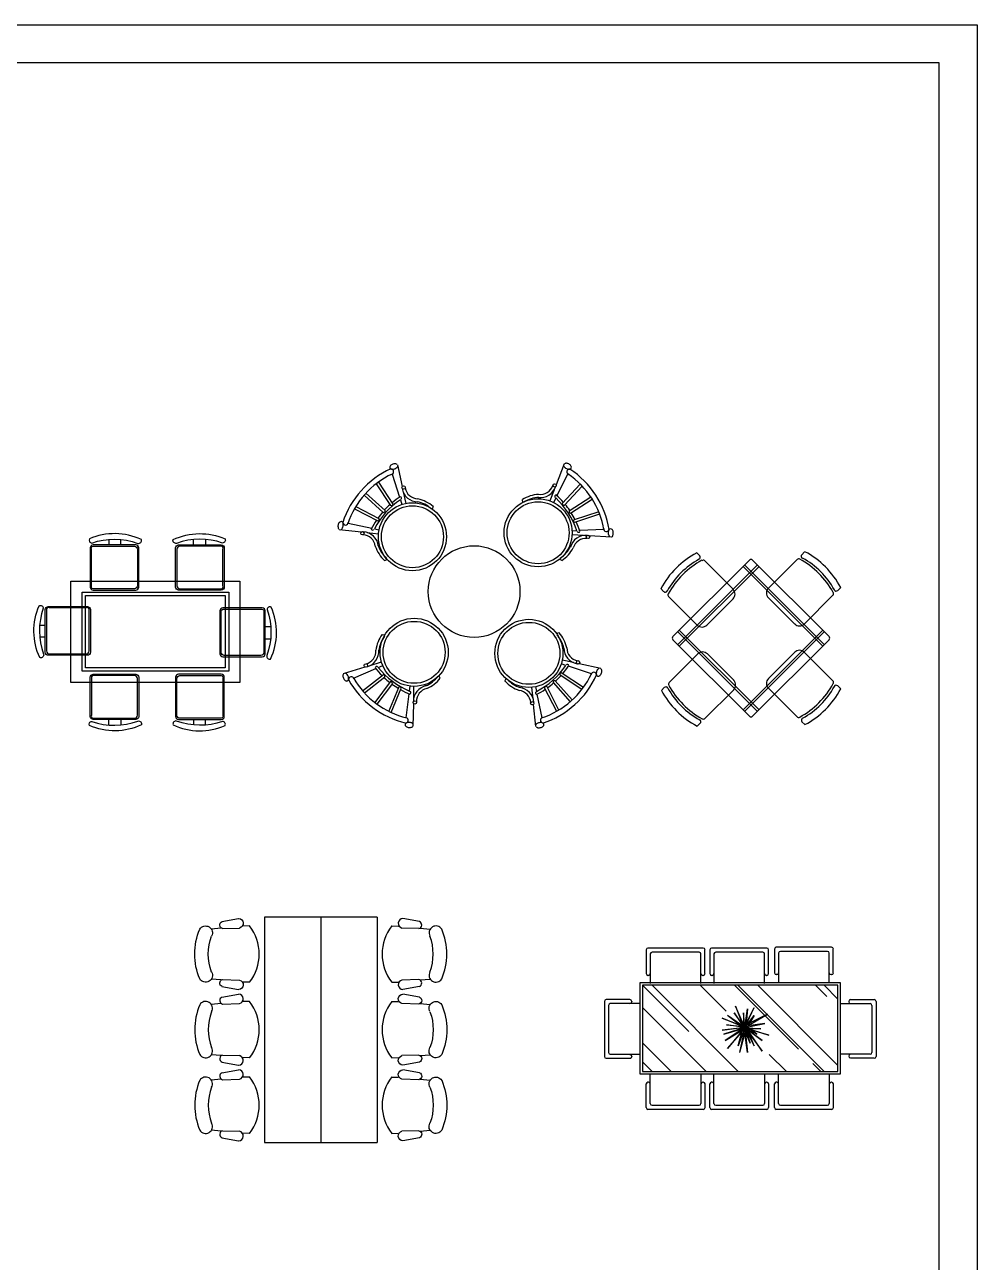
# Model space of a CAD drawing. Header units: inches. Extents: x 10.6 to 53.1, y 11.1 to 35.9.
# Drawn here: x 23.13 to 31.59, y 24.9 to 35.88 of the extents above; entities that cross this region are included whole.
import ezdxf

# ---------------------------------------------------------------- set-up
doc = ezdxf.new("R2010")
doc.units = ezdxf.units.IN
doc.header["$MEASUREMENT"] = 0
doc.layers.add('02', color=2, linetype='Continuous')
doc.layers.add('kadrbm', color=4, linetype='Continuous')

# ---------------------------------------------------------------- blocks, each defined once
blk = doc.blocks.new('kadrbm')
at = {"layer": 'kadrbm', "color": 4}
blk.add_lwpolyline([(0, 0), (0, 24.797), (21, 24.797), (21, 0), (0, 0)], close=True, dxfattribs=at)
blk.add_lwpolyline([(20.663, 0.326), (20.663, 24.46), (0.337, 24.46), (0.337, 0.326), (20.663, 0.326)], dxfattribs=at)

msp = doc.modelspace()

# ---------------------------------------------------------------- linework, layer by layer
at = {"layer": '02'}
for p, q in [((26.44, 31.98), (26.481, 31.786)), ((27.919, 31.987), (27.848, 31.802)), ((26.377, 31.945), (26.378, 31.941)), ((26.392, 31.897), (26.459, 31.693)), ((27.952, 31.898), (27.855, 31.706)), ((27.975, 31.943), (27.973, 31.939)), ((26.252, 31.811), (26.379, 31.619)), ((26.271, 31.825), (26.4, 31.63)), ((27.83, 31.756), (27.793, 31.659)), ((28.061, 31.808), (27.903, 31.635)), ((28.078, 31.791), (27.922, 31.621)), ((26.314, 31.557), (26.144, 31.71)), ((26.33, 31.575), (26.16, 31.727)), ((26.466, 31.669), (26.48, 31.628)), ((26.491, 31.738), (26.513, 31.636)), ((27.548, 31.671), (27.551, 31.645)), ((27.844, 31.684), (27.824, 31.645)), ((27.964, 31.57), (28.156, 31.694)), ((27.977, 31.55), (28.168, 31.674)), ((26.059, 31.589), (26.267, 31.481)), ((26.071, 31.609), (26.276, 31.504)), ((26.756, 31.61), (26.749, 31.585)), ((28.226, 31.563), (28.007, 31.491)), ((28.234, 31.541), (28.012, 31.468)), ((26.001, 31.46), (26.211, 31.416)), ((26.235, 31.411), (26.278, 31.402)), ((25.923, 31.404), (26.12, 31.384)), ((26.17, 31.379), (26.273, 31.368)), ((28.033, 31.394), (27.989, 31.391)), ((28.092, 31.351), (27.989, 31.357)), ((28.271, 31.406), (28.057, 31.395)), ((28.34, 31.338), (28.142, 31.349)), ((29.097, 31.197), (29.122, 31.172)), ((30.053, 31.207), (30.028, 31.181)), ((26.325, 31.13), (26.349, 31.139)), ((27.9, 31.129), (27.878, 31.142)), ((29.564, 31.134), (28.885, 30.455)), ((29.634, 31.091), (28.927, 30.384)), ((29.419, 30.875), (29.165, 31.129)), ((30.228, 30.384), (29.521, 31.091)), ((30.271, 30.455), (29.592, 31.134)), ((29.732, 30.884), (29.986, 31.139)), ((29.649, 31.077), (28.941, 30.37)), ((30.214, 30.37), (29.507, 31.077)), ((28.777, 30.88), (28.802, 30.855)), ((30.374, 30.89), (30.348, 30.864)), ((28.846, 30.811), (29.101, 30.557)), ((29.186, 30.557), (29.419, 30.79)), ((29.965, 30.566), (29.732, 30.8)), ((30.305, 30.821), (30.05, 30.566)), ((26.304, 30.474), (26.329, 30.469)), ((27.875, 30.489), (27.851, 30.482)), ((28.885, 30.427), (29.564, 29.748)), ((28.927, 30.497), (29.634, 29.79)), ((28.941, 30.511), (29.649, 29.804)), ((29.507, 29.804), (30.214, 30.511)), ((29.521, 29.79), (30.228, 30.497)), ((29.592, 29.748), (30.271, 30.427)), ((29.965, 30.315), (29.732, 30.082)), ((30.305, 30.061), (30.05, 30.315)), ((26.199, 30.199), (26.299, 30.23)), ((27.934, 30.199), (27.892, 30.213)), ((28.002, 30.224), (27.901, 30.246)), ((28.245, 30.172), (28.051, 30.214)), ((28.851, 30.046), (29.105, 30.301)), ((29.19, 30.301), (29.424, 30.067)), ((25.962, 30.127), (26.152, 30.185)), ((26.049, 30.087), (26.247, 30.171)), ((26.131, 29.972), (26.315, 30.118)), ((26.147, 29.955), (26.328, 30.098)), ((26.27, 30.18), (26.31, 30.197)), ((26.82, 30.086), (26.808, 30.108)), ((28.076, 29.985), (27.883, 30.112)), ((28.09, 30.004), (27.894, 30.133)), ((28.161, 30.125), (27.957, 30.191)), ((28.21, 30.109), (28.205, 30.11)), ((26.003, 30.067), (26.007, 30.069)), ((26.376, 30.052), (26.238, 29.87)), ((26.395, 30.038), (26.257, 29.856)), ((26.364, 29.791), (26.451, 30.004)), ((26.385, 29.781), (26.474, 29.998)), ((26.547, 29.972), (26.552, 30.015)), ((26.584, 29.909), (26.586, 30.013)), ((27.394, 30.059), (27.404, 30.082)), ((27.643, 29.903), (27.633, 30.006)), ((27.676, 29.968), (27.667, 30.011)), ((27.853, 29.791), (27.746, 30)), ((27.873, 29.803), (27.768, 30.009)), ((27.821, 30.047), (27.974, 29.877)), ((27.839, 30.063), (27.991, 29.893)), ((28.782, 29.977), (28.807, 30.003)), ((29.732, 29.997), (29.986, 29.743)), ((30.374, 29.992), (30.348, 30.017)), ((26.518, 29.735), (26.544, 29.947)), ((27.724, 29.735), (27.681, 29.944)), ((29.424, 29.983), (29.169, 29.728)), ((26.58, 29.661), (26.584, 29.859)), ((27.668, 29.656), (27.648, 29.853)), ((29.126, 29.685), (29.1, 29.659)), ((30.03, 29.699), (30.055, 29.674)), ((24.882, 27.926), (25.03, 27.953)), ((25.259, 27.966), (25.259, 25.966)), ((26.259, 27.966), (25.259, 27.966)), ((25.759, 27.966), (25.759, 25.966)), ((26.259, 27.966), (26.259, 25.966)), ((26.635, 27.926), (26.487, 27.953)), ((24.876, 27.868), (24.788, 27.859)), ((24.888, 27.864), (25.038, 27.868)), ((25.128, 27.887), (25.067, 27.886)), ((26.389, 27.887), (26.45, 27.886)), ((26.63, 27.864), (26.479, 27.868)), ((26.641, 27.868), (26.73, 27.859)), ((29.153, 27.69), (28.663, 27.69)), ((29.718, 27.69), (29.228, 27.69)), ((29.786, 27.681), (29.786, 27.471)), ((30.292, 27.697), (29.802, 27.697)), ((30.308, 27.471), (30.308, 27.681)), ((28.647, 27.674), (28.647, 27.464)), ((28.683, 27.638), (28.683, 27.375)), ((29.117, 27.654), (28.699, 27.654)), ((29.133, 27.375), (29.133, 27.638)), ((29.169, 27.464), (29.169, 27.674)), ((29.212, 27.674), (29.212, 27.464)), ((29.248, 27.638), (29.248, 27.375)), ((29.682, 27.654), (29.264, 27.654)), ((29.698, 27.375), (29.698, 27.638)), ((29.734, 27.464), (29.734, 27.674)), ((29.822, 27.645), (29.822, 27.382)), ((30.256, 27.661), (29.838, 27.661)), ((30.272, 27.382), (30.272, 27.645)), ((24.876, 27.407), (24.788, 27.415)), ((24.882, 27.349), (25.03, 27.322)), ((24.888, 27.411), (25.038, 27.406)), ((25.128, 27.387), (25.067, 27.389)), ((26.389, 27.387), (26.45, 27.389)), ((26.63, 27.411), (26.479, 27.406)), ((26.635, 27.349), (26.487, 27.322)), ((26.641, 27.407), (26.73, 27.415)), ((28.592, 27.383), (28.592, 26.573)), ((30.372, 27.383), (28.592, 27.383)), ((28.614, 27.36), (28.614, 26.595)), ((30.349, 27.36), (28.614, 27.36)), ((29.025, 26.949), (28.615, 27.36)), ((28.667, 27.448), (28.663, 27.448)), ((29.464, 26.595), (28.699, 27.36)), ((29.358, 27.129), (29.126, 27.36)), ((29.153, 27.448), (29.149, 27.448)), ((29.232, 27.448), (29.228, 27.448)), ((29.999, 26.793), (29.432, 27.36)), ((30.227, 26.595), (29.462, 27.36)), ((30.349, 26.649), (29.638, 27.36)), ((29.718, 27.448), (29.714, 27.448)), ((29.806, 27.455), (29.802, 27.455)), ((30.251, 27.259), (30.15, 27.36)), ((30.349, 27.237), (30.226, 27.36)), ((30.292, 27.455), (30.288, 27.455)), ((30.349, 26.595), (30.349, 27.36)), ((30.372, 26.573), (30.372, 27.383)), ((24.882, 27.255), (25.03, 27.282)), ((26.635, 27.255), (26.487, 27.282)), ((24.876, 27.197), (24.788, 27.188)), ((24.888, 27.193), (25.038, 27.197)), ((25.128, 27.216), (25.067, 27.215)), ((26.389, 27.216), (26.45, 27.215)), ((26.63, 27.193), (26.479, 27.197)), ((26.641, 27.197), (26.73, 27.188)), ((28.277, 27.217), (28.277, 26.728)), ((28.503, 27.234), (28.293, 27.234)), ((28.313, 27.181), (28.313, 26.764)), ((28.592, 27.198), (28.329, 27.198)), ((28.519, 27.217), (28.519, 27.214)), ((29.181, 26.595), (28.614, 27.162)), ((29.523, 26.986), (29.441, 27.174)), ((29.441, 27.174), (29.5, 27.021)), ((29.523, 26.986), (29.606, 27.163)), ((29.523, 26.986), (29.547, 27.151)), ((29.535, 27.021), (29.606, 27.163)), ((29.547, 27.151), (29.535, 27.021)), ((29.606, 27.163), (29.606, 27.163)), ((30.372, 27.198), (30.635, 27.198)), ((30.445, 27.217), (30.445, 27.214)), ((30.461, 27.234), (30.671, 27.234)), ((30.651, 27.181), (30.651, 26.764)), ((30.687, 27.217), (30.687, 26.728)), ((29.523, 26.986), (29.323, 27.068)), ((29.323, 27.068), (29.476, 27.01)), ((29.523, 26.986), (29.37, 27.092)), ((29.476, 27.01), (29.37, 27.092)), ((29.523, 26.986), (29.429, 27.116)), ((29.429, 27.116), (29.5, 27.01)), ((29.523, 26.986), (29.512, 27.116)), ((29.512, 27.116), (29.512, 27.021)), ((29.523, 26.986), (29.723, 27.104)), ((29.523, 26.986), (29.606, 27.092)), ((29.523, 26.986), (29.7, 27.021)), ((29.606, 27.092), (29.549, 27.001)), ((29.7, 27.021), (29.549, 27.001)), ((29.723, 27.104), (29.563, 27.024)), ((29.323, 26.963), (29.5, 26.986)), ((29.523, 26.986), (29.323, 26.963)), ((29.523, 26.986), (29.335, 26.927)), ((29.335, 26.927), (29.5, 26.974)), ((29.523, 26.986), (29.347, 26.869)), ((29.347, 26.869), (29.5, 26.963)), ((29.359, 27.01), (29.488, 26.998)), ((29.523, 26.986), (29.359, 27.01)), ((29.523, 26.986), (29.37, 26.798)), ((29.37, 26.798), (29.497, 26.945)), ((29.523, 26.986), (29.464, 26.822)), ((29.464, 26.822), (29.497, 26.945)), ((29.523, 26.986), (29.476, 26.763)), ((29.523, 26.939), (29.476, 26.763)), ((29.523, 26.986), (29.547, 26.763)), ((29.523, 26.986), (29.664, 26.974)), ((29.523, 26.986), (29.606, 26.822)), ((29.523, 26.986), (29.57, 26.845)), ((29.523, 26.986), (29.676, 26.869)), ((29.523, 26.986), (29.629, 26.927)), ((29.523, 26.986), (29.676, 26.775)), ((29.523, 26.986), (29.735, 26.916)), ((29.547, 26.763), (29.523, 26.939)), ((29.57, 26.845), (29.527, 26.954)), ((29.676, 26.869), (29.535, 26.974)), ((29.664, 26.974), (29.559, 26.974)), ((29.676, 26.775), (29.559, 26.951)), ((29.606, 26.822), (29.56, 26.935)), ((29.629, 26.927), (29.582, 26.963)), ((29.735, 26.916), (29.582, 26.963)), ((28.868, 26.595), (28.614, 26.849)), ((24.876, 26.736), (24.788, 26.744)), ((24.888, 26.74), (25.038, 26.736)), ((25.128, 26.716), (25.067, 26.718)), ((26.389, 26.716), (26.45, 26.718)), ((26.63, 26.74), (26.479, 26.736)), ((26.641, 26.736), (26.73, 26.744)), ((28.293, 26.712), (28.503, 26.712)), ((28.329, 26.748), (28.592, 26.748)), ((28.519, 26.731), (28.519, 26.728)), ((29.891, 26.595), (29.74, 26.747)), ((30.635, 26.748), (30.372, 26.748)), ((30.445, 26.731), (30.445, 26.728)), ((30.671, 26.712), (30.461, 26.712)), ((24.882, 26.678), (25.03, 26.651)), ((24.882, 26.584), (25.03, 26.611)), ((26.635, 26.678), (26.487, 26.651)), ((26.635, 26.584), (26.487, 26.611)), ((28.7, 26.595), (28.614, 26.681)), ((28.614, 26.595), (30.349, 26.595)), ((30.197, 26.595), (30.125, 26.667)), ((24.876, 26.526), (24.788, 26.518)), ((24.888, 26.522), (25.038, 26.526)), ((25.128, 26.546), (25.067, 26.544)), ((26.389, 26.546), (26.45, 26.544)), ((26.63, 26.522), (26.479, 26.526)), ((26.641, 26.526), (26.73, 26.518)), ((28.592, 26.573), (30.372, 26.573)), ((28.647, 26.275), (28.647, 26.484)), ((28.667, 26.5), (28.663, 26.5)), ((28.683, 26.311), (28.683, 26.573)), ((29.133, 26.573), (29.133, 26.311)), ((29.153, 26.5), (29.149, 26.5)), ((29.169, 26.484), (29.169, 26.275)), ((29.212, 26.275), (29.212, 26.484)), ((29.232, 26.5), (29.228, 26.5)), ((29.248, 26.311), (29.248, 26.573)), ((29.698, 26.573), (29.698, 26.311)), ((29.718, 26.5), (29.714, 26.5)), ((29.734, 26.484), (29.734, 26.275)), ((29.786, 26.275), (29.786, 26.484)), ((29.806, 26.5), (29.802, 26.5)), ((29.822, 26.311), (29.822, 26.573)), ((30.272, 26.573), (30.272, 26.311)), ((30.292, 26.5), (30.288, 26.5)), ((30.308, 26.484), (30.308, 26.275)), ((29.153, 26.258), (28.663, 26.258)), ((29.117, 26.294), (28.699, 26.294)), ((29.718, 26.258), (29.228, 26.258)), ((29.682, 26.294), (29.264, 26.294)), ((30.292, 26.258), (29.802, 26.258)), ((30.256, 26.294), (29.838, 26.294)), ((24.876, 26.065), (24.788, 26.074)), ((24.888, 26.069), (25.038, 26.065)), ((25.128, 26.046), (25.067, 26.047)), ((26.389, 26.046), (26.45, 26.047)), ((26.63, 26.069), (26.479, 26.065)), ((26.641, 26.065), (26.73, 26.074)), ((24.882, 26.007), (25.03, 25.98)), ((25.259, 25.966), (26.259, 25.966)), ((26.635, 26.007), (26.487, 25.98))]:
    msp.add_line(p, q, dxfattribs=at)
for points in [[(23.727, 31.285, -0.175809), (24.136, 31.282, 0.578392), (24.167, 31.316, 0.214524), (23.706, 31.322, 0.552014), (23.727, 31.285, -0.065079)], [(23.985, 31.269), (23.985, 31.317, -0.064759)], [(24.48, 31.282, -0.578392), (24.449, 31.316, -0.214524), (24.91, 31.322, -0.552014), (24.888, 31.285, 0.175809), (24.48, 31.282)], [(24.63, 31.269), (24.63, 31.317, 0.064759)], [(24.118, 31.269), (23.739, 31.269, 0.414214), (23.713, 31.242), (23.713, 30.894, 0.414214), (23.739, 30.867), (24.118, 30.867, 0.414214), (24.145, 30.894), (24.145, 31.242, 0.414214), (24.118, 31.269)], [(24.876, 31.269, -0.414214), (24.903, 31.242), (24.903, 30.894, -0.414214), (24.876, 30.867), (24.497, 30.867, -0.414214), (24.47, 30.894), (24.47, 31.242, -0.414214), (24.497, 31.269), (24.876, 31.269)], [(23.3, 30.299, -0.578392), (23.266, 30.268, -0.214524), (23.26, 30.729, -0.552014), (23.297, 30.707, 0.175809), (23.3, 30.299)], [(23.313, 30.695, -0.414214), (23.34, 30.722), (23.688, 30.722, -0.414214), (23.715, 30.695), (23.715, 30.316, -0.414214), (23.688, 30.289), (23.34, 30.289, -0.414214), (23.313, 30.316), (23.313, 30.695)], [(25.266, 30.682, 0.414214), (25.24, 30.709), (24.891, 30.709, 0.414214), (24.864, 30.682), (24.864, 30.303, 0.414214), (24.891, 30.276), (25.24, 30.276, 0.414214), (25.266, 30.303), (25.266, 30.682)], [(25.283, 30.694, -0.175809), (25.28, 30.286, 0.578392), (25.314, 30.255, 0.214524), (25.32, 30.716, 0.552014), (25.283, 30.694, -0.065079)], [(23.313, 30.449), (23.265, 30.449, 0.064759)], [(25.266, 30.436), (25.314, 30.436, -0.064759)], [(24.118, 29.719), (23.739, 29.719, -0.414214), (23.713, 29.745), (23.713, 30.094, -0.414214), (23.739, 30.12), (24.118, 30.12, -0.414214), (24.145, 30.094), (24.145, 29.745, -0.414214), (24.118, 29.719)], [(24.876, 29.719, 0.414214), (24.903, 29.745), (24.903, 30.094, 0.414214), (24.876, 30.12), (24.497, 30.12, 0.414214), (24.47, 30.094), (24.47, 29.745, 0.414214), (24.497, 29.719), (24.876, 29.719)], [(24.136, 29.705, -0.578392), (24.167, 29.671, -0.214524), (23.706, 29.665, -0.552014), (23.727, 29.702, 0.175809), (24.136, 29.705)], [(23.985, 29.719), (23.985, 29.671, 0.064759)], [(24.888, 29.702, -0.175809), (24.48, 29.705, 0.578392), (24.449, 29.671, 0.214524), (24.91, 29.665, 0.552014), (24.888, 29.702, -0.065079)], [(24.63, 29.719), (24.63, 29.671, -0.064759)]]:
    msp.add_lwpolyline(points, format="xyb", dxfattribs=at)
for points in [[(23.879, 31.318), (23.879, 31.269)], [(24.736, 31.318), (24.736, 31.269)], [(23.264, 30.555), (23.313, 30.555)], [(25.315, 30.542), (25.266, 30.542)], [(23.879, 29.67), (23.879, 29.719)], [(24.736, 29.67), (24.736, 29.719)]]:
    msp.add_lwpolyline(points, dxfattribs=at)
for points in [[(23.739, 31.257), (24.106, 31.257, -0.414214), (24.133, 31.23), (24.133, 30.905, -0.414214), (24.106, 30.879), (23.739, 30.879, -0.512069), (23.725, 30.905), (23.725, 31.23, -0.512069)], [(24.876, 31.257), (24.509, 31.257, 0.414214), (24.482, 31.23), (24.482, 30.905, 0.414214), (24.509, 30.879), (24.876, 30.879, 0.512069), (24.891, 30.905), (24.891, 31.23, 0.512069)], [(23.325, 30.695), (23.325, 30.328, 0.414214), (23.352, 30.301), (23.676, 30.301, 0.414214), (23.703, 30.328), (23.703, 30.695, 0.512069), (23.676, 30.71), (23.352, 30.71, 0.512069)], [(25.254, 30.682), (25.254, 30.315, -0.414214), (25.228, 30.288), (24.903, 30.288, -0.414214), (24.876, 30.315), (24.876, 30.682, -0.512069), (24.903, 30.697), (25.228, 30.697, -0.512069)], [(23.739, 29.73), (24.106, 29.73, 0.414214), (24.133, 29.757), (24.133, 30.082, 0.414214), (24.106, 30.108), (23.739, 30.108, 0.512069), (23.725, 30.082), (23.725, 29.757, 0.512069)], [(24.876, 29.73), (24.509, 29.73, -0.414214), (24.482, 29.757), (24.482, 30.082, -0.414214), (24.509, 30.108), (24.876, 30.108, -0.512069), (24.891, 30.082), (24.891, 29.757, -0.512069)]]:
    msp.add_lwpolyline(points, format="xyb", close=True, dxfattribs=at)
for points in [[(23.542, 30.948), (25.042, 30.948), (25.042, 30.048), (23.542, 30.048)], [(23.642, 30.848), (24.942, 30.848), (24.942, 30.148), (23.642, 30.148)], [(23.672, 30.818), (24.912, 30.818), (24.912, 30.178), (23.672, 30.178)]]:
    msp.add_lwpolyline(points, close=True, dxfattribs=at)
for centre, radius in [((26.494, 31.778), 0.015), ((27.834, 31.796), 0.015), ((26.573, 31.341), 0.302), ((27.688, 31.376), 0.302), ((27.688, 31.376), 0.275), ((26.573, 31.341), 0.275), ((26.129, 31.372), 0.015), ((28.131, 31.339), 0.015), ((27.12, 30.854), 0.407), ((26.588, 30.315), 0.302), ((26.588, 30.315), 0.275), ((27.606, 30.306), 0.302), ((27.606, 30.306), 0.275), ((26.159, 30.198), 0.015), ((28.043, 30.226), 0.015), ((26.594, 29.87), 0.015), ((27.636, 29.863), 0.015)]:
    msp.add_circle(centre, radius, dxfattribs=at)
for centre, radius, start, end in [((26.385, 31.957), 0.0149, 161.0457, 233.9946), ((26.398, 31.953), 0.0283, 136.7821, 161.0457), ((26.408, 31.943), 0.0428, 120.5863, 136.7821), ((26.419, 31.925), 0.0636, 94.4541, 120.5862), ((26.417, 31.946), 0.0428, 78.2583, 94.4541), ((26.42, 31.96), 0.0283, 53.9946, 78.2583), ((26.415, 31.975), 0.0283, 316.7821, 341.0457), ((27.942, 31.979), 0.0283, 190.0316, 214.2952), ((27.954, 31.987), 0.0428, 214.2952, 230.491), ((27.935, 31.964), 0.0283, 92.819, 117.0827), ((27.935, 31.95), 0.0428, 76.6232, 92.819), ((27.931, 31.93), 0.0636, 50.491, 76.6233), ((27.944, 31.946), 0.0428, 34.2952, 50.491), ((27.956, 31.954), 0.0283, 10.0316, 34.2952), ((26.71, 31.218), 0.796, 114.4023, 161.7965), ((26.71, 31.218), 0.75, 115.0799, 161.509), ((26.393, 31.968), 0.0283, 233.9946, 258.2583), ((26.382, 31.917), 0.0238, 278.1126, 90.4286), ((26.396, 31.982), 0.0428, 258.2583, 274.4541), ((26.394, 32.003), 0.0636, 274.4541, 300.5863), ((26.405, 31.985), 0.0428, 300.5863, 316.7821), ((27.967, 32.003), 0.0636, 230.491, 256.6232), ((27.966, 31.916), 0.0238, 80.6487, 252.9647), ((27.962, 31.983), 0.0428, 256.6232, 272.819), ((27.533, 31.276), 0.75, 9.5683, 55.9974), ((27.963, 31.968), 0.0283, 272.819, 297.0827), ((27.533, 31.276), 0.796, 9.2808, 56.675), ((27.969, 31.956), 0.0149, 297.0827, 10.0316), ((26.622, 31.794), 0.143, 190.1359, 269.6088), ((26.622, 31.794), 0.116, 189.9558, 269.6088), ((27.709, 31.832), 0.143, 261.4685, 340.9413), ((27.709, 31.832), 0.116, 261.4685, 341.1215), ((26.869, 31.075), 0.718, 124.1257, 152.073), ((26.869, 31.075), 0.741, 123.0071, 130.0722), ((26.462, 31.683), 0.0138, 312.6591, 77.2719), ((26.558, 31.384), 0.274, 48.7041, 77.7587), ((26.558, 31.384), 0.3, 48.7041, 77.7587), ((27.709, 31.417), 0.3, 93.3186, 122.3732), ((27.709, 31.417), 0.274, 93.3186, 122.3732), ((27.85, 31.698), 0.0138, 93.8054, 218.4182), ((27.354, 31.16), 0.718, 19.0042, 46.9516), ((27.354, 31.16), 0.741, 41.0051, 48.0702), ((27.916, 31.633), 0.0133, 170.561, 303.7074), ((26.869, 31.075), 0.741, 139.0115, 144.2863), ((26.316, 31.571), 0.0141, 261.2972, 14.9016), ((26.869, 31.075), 0.741, 131.9125, 137.1873), ((26.387, 31.63), 0.0133, 227.3699, 0.5163), ((27.354, 31.16), 0.741, 33.89, 39.1648), ((27.977, 31.564), 0.0141, 156.1757, 269.7801), ((27.354, 31.16), 0.741, 26.791, 32.0658), ((25.975, 31.431), 0.0636, 155.6125, 181.7447), ((25.955, 31.43), 0.0428, 181.7447, 197.9405), ((25.941, 31.426), 0.0283, 197.9405, 222.2042), ((25.957, 31.44), 0.0428, 139.4167, 155.6125), ((25.945, 31.449), 0.0283, 115.1531, 139.4167), ((25.94, 31.461), 0.0149, 42.2042, 115.1531), ((25.914, 31.438), 0.0428, 319.4167, 335.6125), ((25.93, 31.452), 0.0283, 17.9405, 42.2042), ((25.895, 31.447), 0.0636, 335.6125, 1.7447), ((25.979, 31.468), 0.0238, 185.7702, 358.0862), ((25.916, 31.448), 0.0428, 1.7447, 17.9405), ((26.869, 31.075), 0.741, 146.1266, 153.1917), ((26.266, 31.495), 0.0133, 275.6825, 48.8289), ((28.015, 31.481), 0.0133, 122.2484, 255.3948), ((27.354, 31.16), 0.741, 17.8856, 24.9507), ((28.294, 31.41), 0.0238, 172.9911, 345.3071), ((28.332, 31.397), 0.0149, 55.9242, 128.8731), ((25.925, 31.429), 0.0283, 295.1531, 319.4167), ((26.128, 31.243), 0.116, 6.59, 86.243), ((26.128, 31.243), 0.143, 6.59, 86.0628), ((26.22, 31.414), 0.0138, 198.9269, 323.5397), ((28.112, 31.21), 0.143, 85.0144, 164.4873), ((28.112, 31.21), 0.116, 84.8343, 164.4873), ((28.047, 31.394), 0.0138, 207.5376, 332.1504), ((28.374, 31.376), 0.0636, 169.3326, 195.4648), ((28.353, 31.38), 0.0428, 153.1368, 169.3326), ((28.354, 31.371), 0.0428, 195.4648, 211.6606), ((28.34, 31.387), 0.0283, 128.8731, 153.1368), ((28.341, 31.363), 0.0283, 211.6606, 235.9242), ((28.324, 31.386), 0.0283, 31.6606, 55.9242), ((28.325, 31.362), 0.0283, 308.8731, 333.1368), ((28.312, 31.378), 0.0428, 15.4648, 31.6606), ((28.312, 31.369), 0.0428, 333.1368, 349.3326), ((28.292, 31.373), 0.0636, 349.3326, 15.4647), ((26.528, 31.351), 0.3, 198.4401, 227.4947), ((26.528, 31.351), 0.274, 198.4401, 227.4947), ((27.733, 31.38), 0.274, 303.5826, 332.6372), ((27.733, 31.38), 0.3, 303.5826, 332.6372), ((29.455, 30.519), 0.768, 117.9099, 152.0157), ((29.696, 30.529), 0.768, 27.9843, 62.0901), ((29.455, 30.519), 0.708, 118.5876, 151.3006), ((29.514, 30.461), 0.768, 119.0384, 150.8531), ((29.107, 31.158), 0.02, 298.3191, 44.6197), ((29.155, 31.112), 0.02, 60.8531, 135), ((29.578, 31.119), 0.02, 45, 135), ((30.001, 31.124), 0.02, 61.3254, 135.4723), ((29.637, 30.471), 0.768, 29.1469, 60.9616), ((30.043, 31.167), 0.02, 135.6126, 241.9132), ((29.696, 30.529), 0.708, 28.6994, 61.4124), ((29.376, 30.832), 0.06, 315, 45), ((29.774, 30.842), 0.06, 135, 225), ((30.334, 30.879), 0.02, 208.6994, 315), ((28.817, 30.869), 0.02, 225, 331.3006), ((28.86, 30.825), 0.02, 150.8531, 225), ((30.291, 30.835), 0.02, 315, 29.1469), ((29.143, 30.599), 0.06, 225, 315), ((30.008, 30.609), 0.06, 225, 315), ((26.546, 30.296), 0.3, 143.6075, 172.6621), ((26.546, 30.296), 0.274, 143.6075, 172.6621), ((27.649, 30.291), 0.274, 12.1415, 41.1961), ((27.649, 30.291), 0.3, 12.1415, 41.1961), ((28.899, 30.441), 0.02, 135, 225), ((30.257, 30.441), 0.02, 315, 45), ((26.132, 30.325), 0.116, 284.8592, 4.5122), ((26.132, 30.325), 0.143, 285.0394, 4.5122), ((28.059, 30.355), 0.143, 180.2914, 259.7642), ((28.059, 30.355), 0.116, 180.2914, 259.9444), ((29.148, 30.258), 0.06, 45, 135), ((30.008, 30.273), 0.06, 45, 135), ((27.948, 30.195), 0.0138, 12.6283, 137.2411), ((25.984, 30.109), 0.0283, 148.8981, 173.1617), ((25.998, 30.108), 0.0428, 173.1617, 189.3575), ((26.019, 30.111), 0.0636, 189.3575, 215.4897), ((25.969, 30.103), 0.0283, 51.6855, 75.9491), ((25.96, 30.092), 0.0428, 35.4897, 51.6855), ((25.943, 30.08), 0.0636, 9.3575, 35.4897), ((26.03, 30.075), 0.0238, 13.016, 185.332), ((26.256, 30.175), 0.0138, 47.5625, 172.1754), ((26.827, 30.632), 0.741, 217.9105, 224.9756), ((26.827, 30.632), 0.718, 219.0292, 246.9765), ((26.316, 30.104), 0.0133, 322.2733, 95.4197), ((26.582, 30.269), 0.274, 293.3436, 322.3981), ((27.34, 30.603), 0.718, 297.8271, 325.7744), ((27.483, 30.444), 0.75, 288.3912, 334.8203), ((27.483, 30.444), 0.796, 288.1037, 335.4979), ((27.34, 30.603), 0.741, 312.7129, 317.9877), ((27.894, 30.12), 0.0133, 89.3839, 222.5303), ((27.34, 30.603), 0.741, 319.828, 326.8931), ((28.182, 30.114), 0.0238, 359.4716, 171.7876), ((28.268, 30.126), 0.0636, 149.3139, 175.4461), ((28.247, 30.128), 0.0428, 175.4461, 191.6419), ((28.233, 30.125), 0.0283, 191.6419, 215.9056), ((28.222, 30.117), 0.0149, 215.9056, 288.8545), ((28.25, 30.137), 0.0428, 133.1181, 149.3139), ((28.24, 30.148), 0.0283, 108.8545, 133.1181), ((28.218, 30.13), 0.0283, 288.8545, 313.1181), ((28.208, 30.141), 0.0428, 313.1181, 329.3139), ((28.19, 30.151), 0.0636, 329.3139, 355.4461), ((28.225, 30.152), 0.0283, 11.6419, 35.9056), ((28.21, 30.15), 0.0428, 355.4461, 11.6419), ((26.002, 30.099), 0.0428, 215.4897, 231.6855), ((25.993, 30.087), 0.0283, 231.6855, 255.9491), ((25.99, 30.075), 0.0149, 255.9491, 328.8981), ((25.978, 30.081), 0.0283, 328.8981, 353.1617), ((26.699, 30.462), 0.796, 209.3058, 256.6999), ((25.964, 30.083), 0.0428, 353.1617, 9.3575), ((26.699, 30.462), 0.75, 209.9833, 256.4124), ((26.827, 30.632), 0.741, 226.8159, 232.0907), ((26.381, 30.039), 0.0141, 356.2006, 109.805), ((26.827, 30.632), 0.741, 233.9149, 239.1897), ((26.461, 29.995), 0.0133, 10.5859, 143.7323), ((26.827, 30.632), 0.741, 241.0301, 248.0951), ((26.724, 29.879), 0.143, 101.4934, 180.9663), ((26.724, 29.879), 0.116, 101.4934, 181.1464), ((26.582, 30.269), 0.3, 293.3436, 322.3981), ((27.616, 30.262), 0.3, 222.4055, 251.4601), ((27.616, 30.262), 0.274, 222.4055, 251.4601), ((27.507, 29.861), 0.143, 3.8373, 83.3102), ((27.34, 30.603), 0.741, 296.7085, 303.7736), ((27.759, 29.999), 0.0133, 41.0713, 174.2177), ((27.34, 30.603), 0.741, 305.6139, 310.8887), ((27.835, 30.049), 0.0141, 74.9986, 188.603), ((28.821, 29.988), 0.02, 28.6994, 135), ((29.46, 30.338), 0.708, 208.6994, 241.4124), ((28.865, 30.032), 0.02, 135, 209.1469), ((29.518, 30.396), 0.768, 209.1469, 240.9616), ((29.381, 30.025), 0.06, 315, 45), ((29.774, 30.039), 0.06, 135, 225), ((29.637, 30.411), 0.768, 299.0384, 330.8531), ((29.696, 30.352), 0.708, 298.5876, 331.3006), ((29.696, 30.352), 0.768, 297.9099, 332.0157), ((30.291, 30.047), 0.02, 330.8531, 45), ((30.334, 30.003), 0.02, 45, 151.3006), ((26.545, 29.957), 0.0138, 293.8303, 58.4432), ((27.507, 29.861), 0.116, 3.6572, 83.3102), ((27.678, 29.954), 0.0138, 126.3605, 250.9733), ((29.46, 30.338), 0.768, 207.9843, 242.0901), ((26.522, 29.673), 0.0149, 137.1076, 210.0565), ((26.534, 29.68), 0.0283, 210.0565, 234.3202), ((26.512, 29.712), 0.0238, 280.6736, 92.9896), ((26.532, 29.664), 0.0283, 112.8439, 137.1076), ((26.542, 29.692), 0.0428, 234.3202, 250.5159), ((26.538, 29.651), 0.0428, 96.6482, 112.8439), ((26.54, 29.63), 0.0636, 70.5159, 96.6482), ((26.547, 29.65), 0.0428, 54.3202, 70.5159), ((26.557, 29.677), 0.0283, 292.8439, 317.1076), ((26.555, 29.662), 0.0283, 30.0565, 54.3202), ((27.693, 29.658), 0.0283, 130.4835, 154.7471), ((27.702, 29.647), 0.0428, 114.2877, 130.4835), ((27.711, 29.628), 0.0636, 88.1555, 114.2877), ((27.732, 29.712), 0.0238, 91.814, 264.13), ((27.711, 29.649), 0.0428, 71.9597, 88.1555), ((27.703, 29.69), 0.0428, 294.2877, 310.4835), ((27.716, 29.663), 0.0283, 47.696, 71.9597), ((27.713, 29.679), 0.0283, 310.4835, 334.7471), ((27.725, 29.673), 0.0149, 334.7471, 47.696), ((29.112, 29.699), 0.02, 315, 61.4124), ((29.155, 29.743), 0.02, 240.9616, 315), ((29.578, 29.762), 0.02, 225, 315), ((30, 29.757), 0.02, 225, 299.0384), ((30.044, 29.713), 0.02, 118.5876, 225), ((26.549, 29.711), 0.0636, 250.5159, 276.6481), ((26.552, 29.691), 0.0428, 276.6482, 292.8439), ((27.69, 29.674), 0.0283, 227.696, 251.9597), ((27.694, 29.688), 0.0428, 251.9597, 268.1555), ((27.695, 29.709), 0.0636, 268.1555, 294.2877), ((24.804, 27.637), 0.409, 322.3006, 37.6994), ((26.713, 27.637), 0.409, 142.3006, 217.6994), ((28.663, 27.674), 0.0162, 90, 180), ((29.153, 27.674), 0.0162, 0, 90), ((29.228, 27.674), 0.0162, 90, 180), ((29.718, 27.674), 0.0162, 0, 90), ((29.802, 27.681), 0.0162, 90, 180), ((30.292, 27.681), 0.0162, 0, 90), ((28.699, 27.638), 0.0162, 90, 180), ((29.117, 27.638), 0.0162, 0, 90), ((29.264, 27.638), 0.0162, 90, 180), ((29.682, 27.638), 0.0162, 0, 90), ((29.838, 27.645), 0.0162, 90, 180), ((30.256, 27.645), 0.0162, 0, 90), ((28.663, 27.464), 0.0162, 180, 270), ((28.667, 27.464), 0.0162, 270, 0), ((29.149, 27.464), 0.0162, 180, 270), ((29.153, 27.464), 0.0162, 270, 0), ((29.228, 27.464), 0.0162, 180, 270), ((29.232, 27.464), 0.0162, 270, 0), ((29.714, 27.464), 0.0162, 180, 270), ((29.718, 27.464), 0.0162, 270, 0), ((29.802, 27.471), 0.0162, 180, 270), ((29.806, 27.471), 0.0162, 270, 0), ((30.288, 27.471), 0.0162, 180, 270), ((30.292, 27.471), 0.0162, 270, 0), ((24.804, 26.966), 0.409, 322.3006, 37.6994), ((26.713, 26.966), 0.409, 142.3006, 217.6994), ((28.293, 27.217), 0.0162, 90, 180), ((28.329, 27.181), 0.0162, 90, 180), ((28.503, 27.217), 0.0162, 0, 90), ((28.503, 27.214), 0.0162, 270, 0), ((30.461, 27.217), 0.0162, 90, 180), ((30.461, 27.214), 0.0162, 180, 270), ((30.635, 27.181), 0.0162, 0, 90), ((30.671, 27.217), 0.0162, 0, 90), ((28.293, 26.728), 0.0162, 180, 270), ((28.329, 26.764), 0.0162, 180, 270), ((28.503, 26.728), 0.0162, 270, 90.0583), ((30.461, 26.731), 0.0162, 90, 269.8631), ((30.635, 26.764), 0.0162, 270, 0), ((30.671, 26.728), 0.0162, 270, 0), ((24.804, 26.296), 0.409, 322.3006, 37.6994), ((26.713, 26.296), 0.409, 142.3006, 217.6994), ((28.663, 26.484), 0.0162, 90, 180), ((28.667, 26.484), 0.0162, 0, 90), ((29.149, 26.484), 0.0162, 90, 180), ((29.153, 26.484), 0.0162, 0, 90), ((29.228, 26.484), 0.0162, 90, 180), ((29.232, 26.484), 0.0162, 0, 90), ((29.714, 26.484), 0.0162, 90, 180), ((29.718, 26.484), 0.0162, 0, 90), ((29.802, 26.484), 0.0162, 90, 180), ((29.806, 26.484), 0.0162, 0, 90), ((30.288, 26.484), 0.0162, 90, 180), ((30.292, 26.484), 0.0162, 0, 90), ((28.663, 26.275), 0.0162, 180, 270), ((28.699, 26.311), 0.0162, 180, 270), ((29.117, 26.311), 0.0162, 270, 0), ((29.153, 26.275), 0.0162, 270, 0), ((29.228, 26.275), 0.0162, 180, 270), ((29.264, 26.311), 0.0162, 180, 270), ((29.682, 26.311), 0.0162, 270, 0), ((29.718, 26.275), 0.0162, 270, 0), ((29.802, 26.275), 0.0162, 180, 270), ((29.838, 26.311), 0.0162, 180, 270), ((30.256, 26.311), 0.0162, 270, 0), ((30.292, 26.275), 0.0162, 270, 0)]:
    msp.add_arc(centre, radius, start, end, dxfattribs=at)
at = {"layer": '02', "extrusion": (0, 0, -1)}
for centre, major_axis, start_param, end_param in [((24.895, 27.895), (-0.023, 0.023), 4.141364, 6.680711), ((25.028, 27.91), (-0.0304, 0.0304), 0.846715, 3.682526), ((25.212, 27.637), (0.404, 0.404), 3.530122, 4.32386), ((24.737, 27.826), (-0.0428, 0.0428), 6.043465, 9.157437), ((25.22, 27.637), (0.325, 0.325), 3.572923, 4.281059), ((24.737, 27.448), (0.0428, 0.0428), 0.267341, 3.381313), ((24.895, 27.379), (0.023, 0.023), 2.744067, 5.283414), ((25.028, 27.365), (0.0304, 0.0304), -0.540933, 2.294877), ((26.49, 27.239), (0.0304, 0.0304), 2.600659, 5.43647), ((26.623, 27.225), (0.023, 0.023), -0.397525, 2.141821), ((26.781, 27.156), (0.0428, 0.0428), 3.408933, 6.522906), ((26.306, 26.966), (0.404, 0.404), 0.388529, 1.182267), ((26.297, 26.966), (0.325, 0.325), 0.43133, 1.139466), ((26.781, 26.777), (-0.0428, 0.0428), 2.901872, 6.015845), ((26.49, 26.694), (-0.0304, 0.0304), 3.988308, 6.824119), ((26.623, 26.708), (-0.023, 0.023), 0.999771, 3.539118), ((26.49, 26.568), (0.0304, 0.0304), 2.600659, 5.43647), ((26.623, 26.554), (0.023, 0.023), -0.397525, 2.141821), ((26.781, 26.485), (0.0428, 0.0428), 3.408933, 6.522906), ((26.306, 26.296), (0.404, 0.404), 0.388529, 1.182267), ((26.297, 26.296), (0.325, 0.325), 0.43133, 1.139466), ((26.49, 26.023), (-0.0304, 0.0304), 3.988308, 6.824119), ((26.623, 26.037), (-0.023, 0.023), 0.999771, 3.539118), ((26.781, 26.106), (-0.0428, 0.0428), 2.901872, 6.015845)]:
    msp.add_ellipse(centre, major_axis=major_axis, ratio=1, start_param=start_param, end_param=end_param, dxfattribs=at)
at = {"layer": '02'}
for centre, major_axis, start_param, end_param in [((26.49, 27.91), (0.0304, 0.0304), 0.846715, 3.682526), ((26.623, 27.895), (0.023, 0.023), 4.141364, 6.680711), ((26.781, 27.826), (0.0428, 0.0428), 6.043465, 9.157437), ((26.297, 27.637), (-0.325, 0.325), 3.572923, 4.281059), ((26.306, 27.637), (-0.404, 0.404), 3.530122, 4.32386), ((26.781, 27.448), (-0.0428, 0.0428), 0.267341, 3.381313), ((26.49, 27.365), (-0.0304, 0.0304), -0.540933, 2.294877), ((26.623, 27.379), (-0.023, 0.023), 2.744067, 5.283414), ((24.895, 27.225), (-0.023, 0.023), -0.397525, 2.141821), ((25.028, 27.239), (-0.0304, 0.0304), 2.600659, 5.43647), ((25.212, 26.966), (-0.404, 0.404), 0.388529, 1.182267), ((24.737, 27.156), (-0.0428, 0.0428), 3.408933, 6.522906), ((25.22, 26.966), (-0.325, 0.325), 0.43133, 1.139466), ((24.737, 26.777), (0.0428, 0.0428), 2.901872, 6.015845), ((24.895, 26.708), (0.023, 0.023), 0.999771, 3.539118), ((25.028, 26.694), (0.0304, 0.0304), 3.988308, 6.824119), ((24.895, 26.554), (-0.023, 0.023), -0.397525, 2.141821), ((25.028, 26.568), (-0.0304, 0.0304), 2.600659, 5.43647), ((25.212, 26.296), (-0.404, 0.404), 0.388529, 1.182267), ((24.737, 26.485), (-0.0428, 0.0428), 3.408933, 6.522906), ((25.22, 26.296), (-0.325, 0.325), 0.43133, 1.139466), ((24.737, 26.106), (0.0428, 0.0428), 2.901872, 6.015845), ((24.895, 26.037), (0.023, 0.023), 0.999771, 3.539118), ((25.028, 26.023), (0.0304, 0.0304), 3.988308, 6.824119)]:
    msp.add_ellipse(centre, major_axis=major_axis, ratio=1, start_param=start_param, end_param=end_param, dxfattribs=at)

# ---------------------------------------------------------------- block references
at = {"layer": 'kadrbm'}
msp.add_blockref('kadrbm', (10.585, 11.088), dxfattribs=at)

doc.saveas('drawing.dxf')
